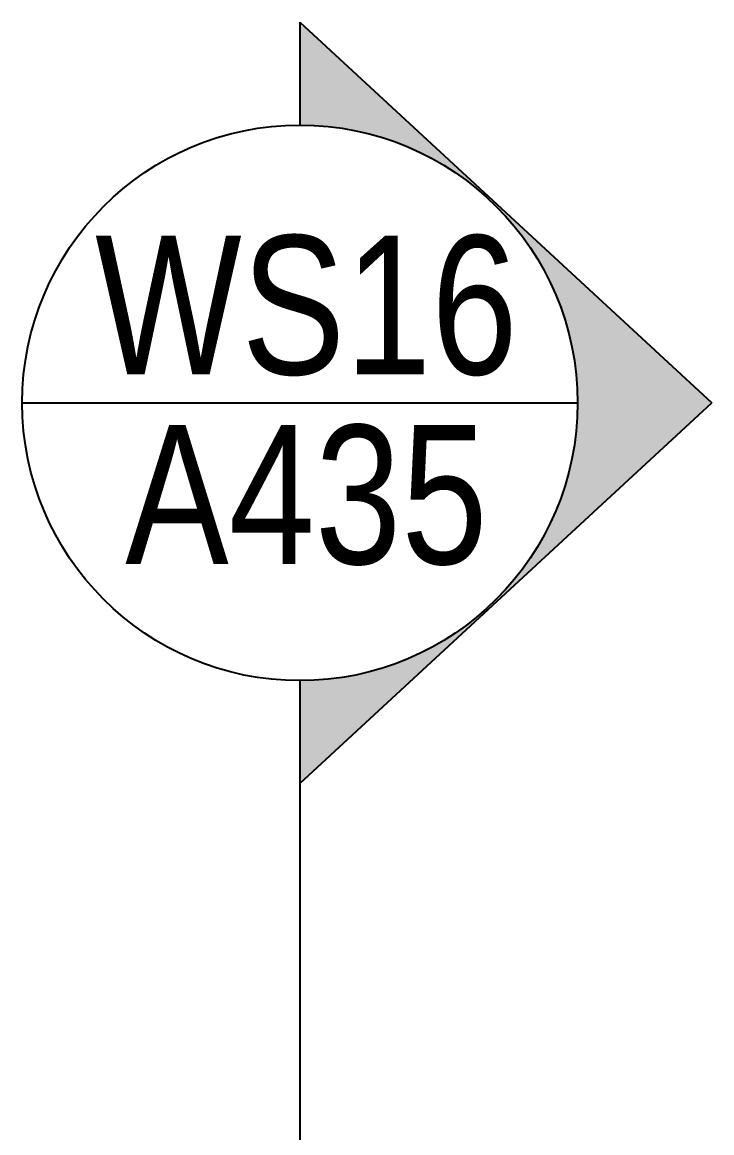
# Model space of a CAD drawing. Extents: x -1.7 to 43, y -165.8 to -101.1.
# Drawn here: x 6.867 to 7.488, y -139.584 to -138.585 of the extents above; entities that cross this region are included whole.
import ezdxf
from ezdxf.enums import TextEntityAlignment as Align

# ---------------------------------------------------------------- set-up
doc = ezdxf.new("R2010")
doc.units = 0
doc.header["$MEASUREMENT"] = 0
doc.layers.get('0').update_dxf_attribs({"linetype": 'CONTINUOUS'})
doc.layers.add('A-ANNO-SECT-TAG', color=7, linetype='CONTINUOUS')
doc.styles.add('BLOCK', font='ARIAL.TTF', dxfattribs={"width": 0.8, "height": 0.25})

# ---------------------------------------------------------------- blocks, each defined once
blk = doc.blocks.new('SCT_TAG_R')
h = blk.add_hatch(color=256)
h.paths.add_polyline_path([(0.37085, 0.34253), (0, 0.68506), (0, 0.59253, -0.755389), (0.13149, 0.1299), (0.13149, 0.12145)])
h.paths.add_polyline_path([(0.13149, 0.12145), (0.13149, 0.1299, -0.139348), (0, 0.09253), (0, 0)])
for p, q in [((0, 0.68506), (0, 0.59253)), ((0, 0.68506), (0.37085, 0.34253)), ((0, 0), (0.37085, 0.34253)), ((0, 0.09253), (0, 0)), ((0, 0), (0, -1.05146))]:
    blk.add_line(p, q)
at = {"ltscale": 4}
blk.add_line((-0.25, 0.34253), (0.25, 0.34253), dxfattribs=at)
blk.add_circle((0, 0.34253), 0.25)
at = {"color": 7, "style": 'BLOCK', "width": 0.8}
for tag, p in [('SCT.NO.', (0.00587, 0.43065)), ('DWG', (0.00587, 0.26005))]:
    blk.add_attdef(tag, text='', height=0.125, dxfattribs=at).set_placement(p, align=Align.MIDDLE)

msp = doc.modelspace()

# ---------------------------------------------------------------- block references
at = {"layer": 'A-ANNO-SECT-TAG'}
msp.add_blockref('SCT_TAG_R', (7.11709, -139.26971), dxfattribs=at).add_auto_attribs({'DWG': 'A435', 'SCT.NO.': 'WS16'})

doc.saveas('drawing.dxf')
